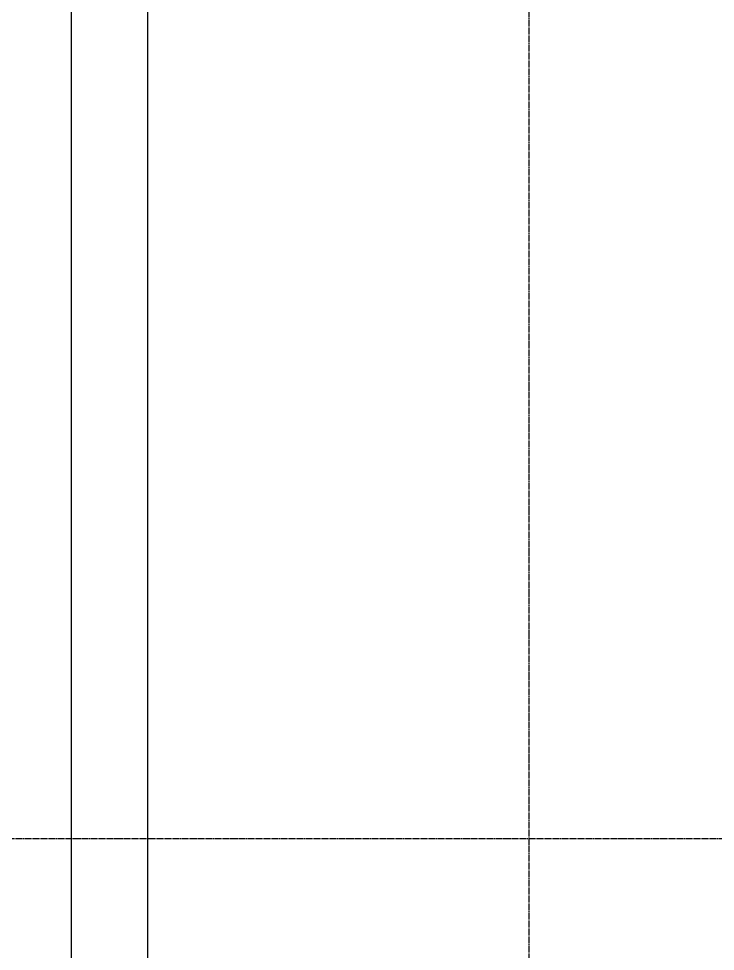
# Model space of a CAD drawing. Extents: x -18238 to -8686, y -1229 to 9502.
# Drawn here: x -17478.9 to -17204.9, y 2738.2 to 3104.9 of the extents above; entities that cross this region are included whole.
import ezdxf

# ---------------------------------------------------------------- set-up
doc = ezdxf.new("R2010")
doc.units = 0
doc.linetypes.add('X-CUB3-LR20$0$COL-CEN-LIN', pattern=[3.25, 2.5, -0.25, 0.25, -0.25])
doc.layers.add('X-CUB3-LR20$0$ASP_8', color=8, linetype='Continuous')
doc.layers.add('X-CUB3-LR20$0$CCL', color=8, linetype='X-CUB3-LR20$0$COL-CEN-LIN')

# ---------------------------------------------------------------- blocks, each defined once
blk = doc.blocks.new('X-CUB3-LR20$0$CUB3-LR10')
at = {"layer": 'X-CUB3-LR20$0$CCL'}
for p, q in [((-4440, 0), (-4440, 9982.459)), ((720, 3502.459), (-5160, 3502.459))]:
    blk.add_line(p, q, dxfattribs=at)
blk = doc.blocks.new('X-CUB3-LR20')
at = {"layer": 'X-CUB3-LR20$0$ASP_8'}
for points in [[(-17373.15, 1497.46), (-17373.15, 1727.46, -0.414214), (-17458.15, 1812.46), (-17458.15, 6702.46, -0.414214), (-17373.15, 6787.46), (-17373.15, 7043.96, -0.414214), (-17458.15, 7128.96), (-17458.15, 8577.46, -0.414214), (-17258.15, 8777.46), (-12943.15, 8777.46, -0.414214), (-12743.15, 8577.46), (-12743.15, 767.46), (-14941.65, 767.46)], [(-17343.15, 1497.46), (-17343.15, 1757.46), (-17373.15, 1757.46), (-17373.15, 1757.46, -0.414214), (-17428.15, 1812.46), (-17428.15, 6702.46, -0.414214), (-17373.15, 6757.46), (-17343.15, 6757.46), (-17343.15, 7073.96), (-17373.15, 7073.96, -0.414214), (-17428.15, 7128.96), (-17428.15, 8577.46, -0.414214), (-17258.15, 8747.46), (-12943.15, 8747.46, -0.414214), (-12773.15, 8577.46), (-12773.15, 8577.46), (-12773.15, 797.46), (-14941.65, 797.46)]]:
    blk.add_lwpolyline(points, format="xyb", dxfattribs=at)
at = {"layer": 'X-CUB3-LR20$0$CCL'}
blk.add_blockref('X-CUB3-LR20$0$CUB3-LR10', (-12838.15, -720), dxfattribs=at)

msp = doc.modelspace()

# ---------------------------------------------------------------- block references
msp.add_blockref('X-CUB3-LR20', (0, 0))

doc.saveas('drawing.dxf')
